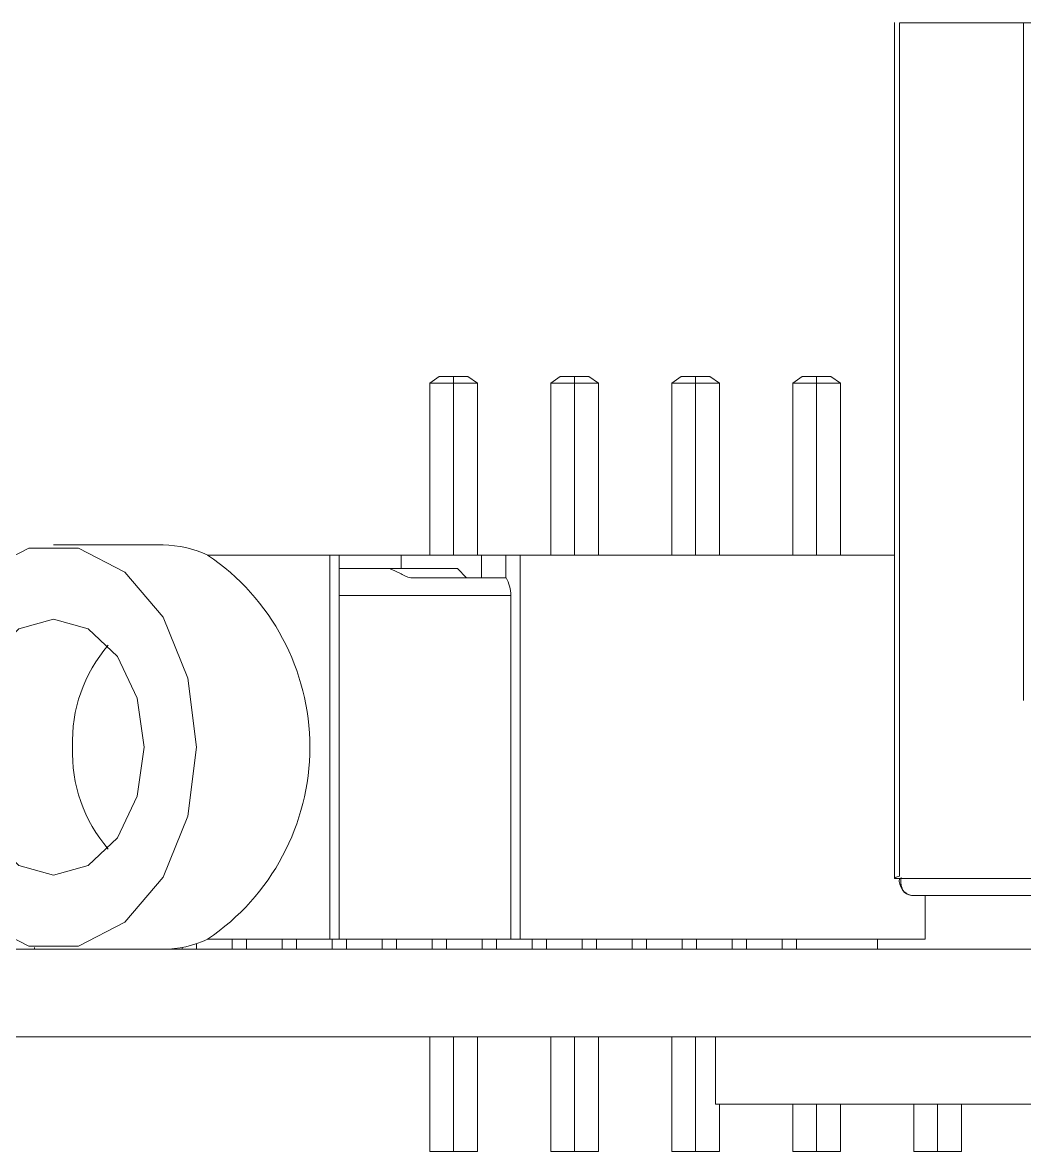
# Model space of a CAD drawing. Header units: millimetres. Extents: x -331 to 5585, y -2655 to 1513.
# Drawn here: x 2701.66 to 2716.54, y 1100.03 to 1116.78 of the extents above; entities that cross this region are included whole.
import ezdxf

# ---------------------------------------------------------------- set-up
doc = ezdxf.new("R2010")
doc.units = ezdxf.units.MM

msp = doc.modelspace()

# ---------------------------------------------------------------- linework, layer by layer
at = {"color": 7, "linetype": 'Continuous', "lineweight": 15}
for p, q in [((2714.606, 1116.783), (2714.606, 1104.082)), ((2716.524, 1116.78), (2714.68, 1116.78)), ((2714.68, 1104.115), (2714.68, 1116.78)), ((2716.524, 1106.723), (2716.524, 1116.78)), ((2716.524, 1116.78), (2716.701, 1116.78)), ((2707.708, 1111.43), (2707.849, 1111.53)), ((2708.061, 1111.43), (2707.708, 1111.43)), ((2707.708, 1108.88), (2707.708, 1111.43)), ((2708.061, 1111.53), (2707.849, 1111.53)), ((2708.061, 1111.43), (2708.061, 1111.53)), ((2708.061, 1111.53), (2708.273, 1111.53)), ((2708.415, 1111.43), (2708.061, 1111.43)), ((2708.061, 1108.88), (2708.061, 1111.43)), ((2708.273, 1111.53), (2708.415, 1111.43)), ((2708.415, 1111.43), (2708.415, 1108.88)), ((2709.504, 1111.43), (2709.645, 1111.53)), ((2709.857, 1111.43), (2709.504, 1111.43)), ((2709.504, 1108.88), (2709.504, 1111.43)), ((2709.857, 1111.53), (2709.645, 1111.53)), ((2709.857, 1111.43), (2709.857, 1111.53)), ((2709.857, 1111.53), (2710.07, 1111.53)), ((2709.857, 1108.88), (2709.857, 1111.43)), ((2710.211, 1111.43), (2709.857, 1111.43)), ((2710.07, 1111.53), (2710.211, 1111.43)), ((2710.211, 1111.43), (2710.211, 1108.88)), ((2711.3, 1111.43), (2711.441, 1111.53)), ((2711.3, 1108.88), (2711.3, 1111.43)), ((2711.653, 1111.43), (2711.3, 1111.43)), ((2711.653, 1111.53), (2711.441, 1111.53)), ((2711.653, 1111.43), (2711.653, 1111.53)), ((2711.653, 1111.53), (2711.866, 1111.53)), ((2711.653, 1108.88), (2711.653, 1111.43)), ((2712.007, 1111.43), (2711.653, 1111.43)), ((2711.866, 1111.53), (2712.007, 1111.43)), ((2712.007, 1111.43), (2712.007, 1108.88)), ((2713.096, 1111.43), (2713.237, 1111.53)), ((2713.096, 1108.88), (2713.096, 1111.43)), ((2713.45, 1111.43), (2713.096, 1111.43)), ((2713.45, 1111.53), (2713.237, 1111.53)), ((2713.45, 1111.43), (2713.45, 1111.53)), ((2713.45, 1111.53), (2713.662, 1111.53)), ((2713.45, 1108.88), (2713.45, 1111.43)), ((2713.803, 1111.43), (2713.45, 1111.43)), ((2713.662, 1111.53), (2713.803, 1111.43)), ((2713.803, 1111.43), (2713.803, 1108.88)), ((2703.748, 1109.03), (2702.122, 1109.03)), ((2706.223, 1108.88), (2704.41, 1108.88)), ((2706.223, 1103.18), (2706.223, 1108.88)), ((2706.223, 1108.88), (2706.364, 1108.88)), ((2706.364, 1103.18), (2706.364, 1108.88)), ((2706.364, 1108.88), (2707.284, 1108.88)), ((2707.284, 1108.68), (2707.284, 1108.88)), ((2707.284, 1108.88), (2708.473, 1108.88)), ((2708.473, 1108.88), (2708.473, 1108.545)), ((2708.839, 1108.88), (2708.473, 1108.88)), ((2708.839, 1108.88), (2709.051, 1108.88)), ((2708.839, 1108.545), (2708.839, 1108.88)), ((2709.051, 1108.88), (2709.051, 1103.18)), ((2714.606, 1108.88), (2709.051, 1108.88)), ((2707.09, 1108.68), (2706.364, 1108.68)), ((2707.107, 1108.68), (2707.09, 1108.68)), ((2707.107, 1108.68), (2708.118, 1108.68)), ((2708.118, 1108.68), (2708.255, 1108.545)), ((2708.839, 1108.545), (2707.425, 1108.545)), ((2708.91, 1108.28), (2708.91, 1103.18)), ((2714.606, 1104.082), (2714.704, 1104.082)), ((2722.988, 1104.082), (2714.703, 1104.082)), ((2714.858, 1103.83), (2723.189, 1103.83)), ((2715.062, 1103.18), (2715.062, 1103.83)), ((2701.839, 1103.03), (2701.839, 1103.057)), ((2704.031, 1103.057), (2704.031, 1103.03)), ((2704.243, 1103.113), (2704.243, 1103.03)), ((2704.41, 1103.18), (2706.223, 1103.18)), ((2704.773, 1103.18), (2704.773, 1103.03)), ((2704.985, 1103.18), (2704.985, 1103.03)), ((2705.516, 1103.18), (2705.516, 1103.03)), ((2705.728, 1103.18), (2705.728, 1103.03)), ((2706.223, 1103.18), (2706.364, 1103.18)), ((2706.258, 1103.18), (2706.258, 1103.03)), ((2706.364, 1103.18), (2708.91, 1103.18)), ((2706.47, 1103.18), (2706.47, 1103.03)), ((2707.001, 1103.18), (2707.001, 1103.03)), ((2707.213, 1103.18), (2707.213, 1103.03)), ((2707.743, 1103.18), (2707.743, 1103.03)), ((2707.955, 1103.18), (2707.955, 1103.03)), ((2708.486, 1103.18), (2708.486, 1103.03)), ((2708.698, 1103.18), (2708.698, 1103.03)), ((2709.051, 1103.18), (2708.91, 1103.18)), ((2709.051, 1103.18), (2715.062, 1103.18)), ((2709.228, 1103.18), (2709.228, 1103.03)), ((2709.44, 1103.18), (2709.44, 1103.03)), ((2709.971, 1103.18), (2709.971, 1103.03)), ((2710.183, 1103.18), (2710.183, 1103.03)), ((2710.713, 1103.18), (2710.713, 1103.03)), ((2710.925, 1103.18), (2710.925, 1103.03)), ((2711.455, 1103.18), (2711.455, 1103.03)), ((2711.668, 1103.18), (2711.668, 1103.03)), ((2712.198, 1103.18), (2712.198, 1103.03)), ((2712.41, 1103.18), (2712.41, 1103.03)), ((2712.94, 1103.18), (2712.94, 1103.03)), ((2713.153, 1103.18), (2713.153, 1103.03)), ((2714.355, 1103.18), (2714.355, 1103.03)), ((2702.122, 1103.03), (2674.614, 1103.03)), ((2702.122, 1103.03), (2703.748, 1103.03)), ((2724.325, 1103.03), (2703.748, 1103.03)), ((2671.367, 1101.73), (2724.325, 1101.73)), ((2707.708, 1101.73), (2707.708, 1100.03)), ((2708.061, 1101.73), (2708.061, 1100.03)), ((2708.415, 1100.03), (2708.415, 1101.73)), ((2709.504, 1101.73), (2709.504, 1100.03)), ((2709.857, 1101.73), (2709.857, 1100.03)), ((2710.211, 1100.03), (2710.211, 1101.73)), ((2711.3, 1101.73), (2711.3, 1100.03)), ((2711.653, 1101.73), (2711.653, 1100.03)), ((2711.95, 1101.73), (2711.95, 1100.73)), ((2711.95, 1100.73), (2720.436, 1100.73)), ((2712.007, 1100.03), (2712.007, 1100.73)), ((2713.096, 1100.73), (2713.096, 1100.03)), ((2713.45, 1100.73), (2713.45, 1100.03)), ((2713.803, 1100.03), (2713.803, 1100.73)), ((2714.892, 1100.73), (2714.892, 1100.03)), ((2715.246, 1100.73), (2715.246, 1100.03)), ((2715.599, 1100.03), (2715.599, 1100.73)), ((2708.061, 1100.03), (2707.708, 1100.03)), ((2708.061, 1100.03), (2708.415, 1100.03)), ((2709.857, 1100.03), (2709.504, 1100.03)), ((2709.857, 1100.03), (2710.211, 1100.03)), ((2711.653, 1100.03), (2711.3, 1100.03)), ((2711.653, 1100.03), (2712.007, 1100.03)), ((2713.45, 1100.03), (2713.096, 1100.03)), ((2713.45, 1100.03), (2713.803, 1100.03)), ((2715.246, 1100.03), (2714.892, 1100.03)), ((2715.246, 1100.03), (2715.599, 1100.03))]:
    msp.add_line(p, q, dxfattribs=at)
at = {"color": 8, "linetype": 'Continuous', "lineweight": 15}
msp.add_line((2706.364, 1108.28), (2708.91, 1108.28), dxfattribs=at)
at = {"color": 7, "linetype": 'Continuous', "lineweight": 15, "flags": 128}
for points in [[(2700, 1106.03), (2700.128, 1107.056), (2700.497, 1107.958), (2701.061, 1108.628), (2701.753, 1108.984), (2702.49, 1108.984), (2703.182, 1108.628), (2703.747, 1107.958), (2704.115, 1107.056), (2704.243, 1106.03), (2704.115, 1105.004), (2703.747, 1104.102), (2703.182, 1103.432), (2702.49, 1103.075), (2701.753, 1103.075), (2701.061, 1103.432), (2700.497, 1104.102), (2700.128, 1105.004), (2700, 1106.03)], [(2700.778, 1106.03), (2700.88, 1106.757), (2701.172, 1107.373), (2701.608, 1107.785), (2702.122, 1107.93), (2702.636, 1107.785), (2703.072, 1107.373), (2703.363, 1106.757), (2703.465, 1106.03), (2703.363, 1105.303), (2703.072, 1104.686), (2702.636, 1104.275), (2702.122, 1104.13), (2701.608, 1104.275), (2701.172, 1104.686), (2700.88, 1105.303), (2700.778, 1106.03)]]:
    msp.add_lwpolyline(points, dxfattribs=at)
at = {"color": 7, "linetype": 'Continuous', "lineweight": 15}
for centre, radius, start, end in [((2703.741, 1107.462), 1.568, 64.7286, 89.7382), ((2702.49, 1106.03), 3.436, 303.9668, 56.0332), ((2708.405, 1108.287), 0.505, 359.2377, 30.6853), ((2704.581, 1106.116), 2.178, 139.0919, 182.2613), ((2704.581, 1105.944), 2.178, 177.736, 220.9108), ((2714.903, 1104.05), 0.225, 171.947, 258.5791), ((2714.866, 1103.988), 0.158, 212.1077, 267.1841), ((2703.741, 1104.597), 1.567, 270.2405, 295.2731)]:
    msp.add_arc(centre, radius, start, end, dxfattribs=at)
for points, knots in [([(2707.425, 1108.545), (2707.411, 1108.546), (2707.383, 1108.55), (2707.327, 1108.575), (2707.262, 1108.61), (2707.194, 1108.646), (2707.139, 1108.67), (2707.105, 1108.679), (2707.094, 1108.68), (2707.09, 1108.68)], [0, 0, 0, 0, 0.12267, 0.244239, 0.430102, 0.618255, 0.767629, 0.917513, 1, 1, 1, 1]), ([(2714.606, 1104.082), (2714.607, 1104.085), (2714.609, 1104.09), (2714.624, 1104.098), (2714.647, 1104.107), (2714.669, 1104.112), (2714.68, 1104.115)], [0, 0, 0, 0, 0.249943, 0.499949, 0.749905, 1, 1, 1, 1]), ([(2714.705, 1104.095), (2714.703, 1104.078), (2714.7, 1104.056), (2714.701, 1104.03), (2714.701, 1104.017), (2714.702, 1104.004), (2714.704, 1103.992), (2714.706, 1103.98), (2714.708, 1103.968), (2714.711, 1103.957), (2714.715, 1103.945), (2714.718, 1103.935), (2714.722, 1103.924), (2714.727, 1103.914), (2714.73, 1103.907), (2714.732, 1103.904)], [0, 0, 0, 0, 0.24928, 0.311276, 0.373355, 0.4357, 0.4974, 0.559607, 0.621469, 0.683636, 0.745724, 0.807843, 0.869657, 0.934765, 1, 1, 1, 1])]:
    msp.add_open_spline(points, degree=3, knots=knots, dxfattribs=at)

doc.saveas('drawing.dxf')
